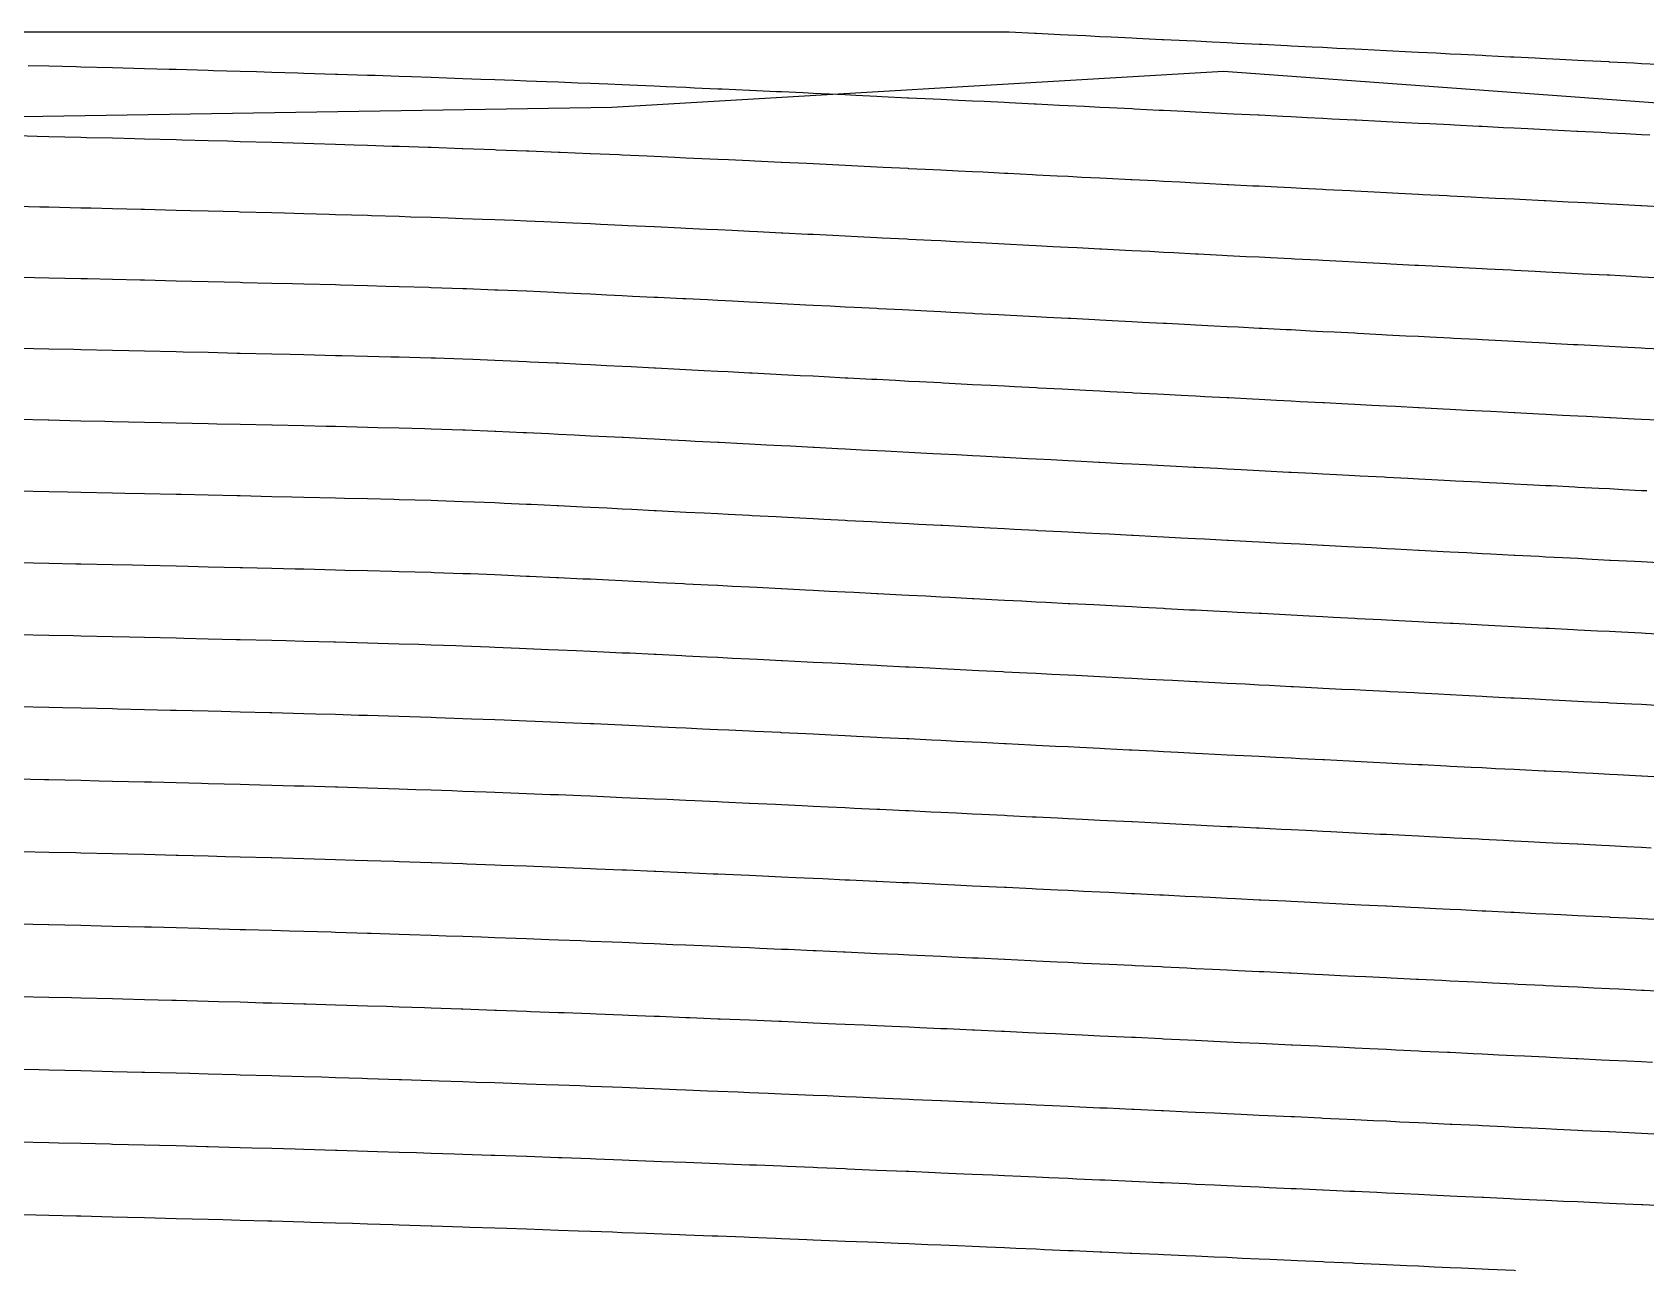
# Model space of a CAD drawing. Header units: metres. Extents: x 0 to 7092, y 40 to 458.
# Drawn here: x 1513.2 to 1673.4, y 40 to 163 of the extents above; entities that cross this region are included whole.
import ezdxf

# ---------------------------------------------------------------- set-up
doc = ezdxf.new("R2010")
doc.units = ezdxf.units.M

msp = doc.modelspace()

# ---------------------------------------------------------------- linework, layer by layer
at = {"color": 1}
msp.add_lwpolyline([(1501.65, 154.48), (1570.73, 155.56), (1570.73, 155.56), (1570.73, 155.56), (1570.73, 155.56), (1570.73, 155.56), (1631.43, 159.15), (1631.43, 159.15), (1631.43, 159.15), (1631.43, 159.15), (1631.43, 159.15), (1631.43, 159.15), (1693.11, 154.64)], dxfattribs=at)
at = {"layer": 'Contour_Level_10'}
msp.add_lwpolyline([(1675.68, 131.48), (1673.3, 131.6), (1672.93, 131.62), (1670.92, 131.73), (1669.76, 131.79), (1668.54, 131.85), (1666.6, 131.95), (1666.17, 131.97), (1663.79, 132.1), (1663.44, 132.11), (1661.41, 132.22), (1660.28, 132.28), (1659.03, 132.34), (1657.12, 132.44), (1656.66, 132.47), (1654.28, 132.59), (1653.95, 132.61), (1651.91, 132.71), (1650.79, 132.77), (1649.53, 132.83), (1647.63, 132.93), (1647.15, 132.96), (1644.78, 133.08), (1644.47, 133.1), (1642.41, 133.2), (1641.31, 133.26), (1640.03, 133.33), (1638.15, 133.43), (1637.66, 133.45), (1635.28, 133.57), (1634.98, 133.59), (1632.91, 133.7), (1631.82, 133.75), (1630.53, 133.82), (1628.66, 133.92), (1628.16, 133.94), (1625.78, 134.07), (1625.5, 134.08), (1623.41, 134.19), (1622.34, 134.24), (1621.03, 134.31), (1619.18, 134.41), (1618.66, 134.44), (1616.28, 134.56), (1616.01, 134.57), (1613.9, 134.68), (1612.85, 134.74), (1611.52, 134.8), (1609.69, 134.9), (1609.14, 134.93), (1606.75, 135.05), (1606.53, 135.06), (1604.37, 135.17), (1603.37, 135.23), (1601.98, 135.3), (1600.2, 135.39), (1599.59, 135.42), (1597.19, 135.54), (1597.04, 135.55), (1594.79, 135.67), (1593.88, 135.71), (1592.39, 135.79), (1590.72, 135.87), (1589.97, 135.91), (1587.56, 136.04), (1587.56, 136.04), (1585.13, 136.16), (1584.4, 136.2), (1582.69, 136.28), (1581.23, 136.36), (1580.23, 136.41), (1578.07, 136.51), (1577.77, 136.53), (1575.28, 136.65), (1574.91, 136.67), (1572.76, 136.77), (1571.75, 136.82), (1570.22, 136.9), (1568.59, 136.98), (1567.63, 137.02), (1565.43, 137.12), (1564.99, 137.14), (1562.28, 137.27), (1562.26, 137.27), (1559.42, 137.39), (1559.1, 137.4), (1556.28, 137.51), (1555.94, 137.53), (1552.78, 137.63), (1552.54, 137.64), (1549.62, 137.72), (1548.3, 137.76), (1546.45, 137.81), (1543.78, 137.88), (1543.29, 137.9), (1540.13, 137.98), (1539.03, 138.01), (1536.97, 138.06), (1534.1, 138.13), (1533.81, 138.14), (1530.65, 138.21), (1529.04, 138.25), (1527.48, 138.29), (1524.32, 138.37), (1523.89, 138.38), (1521.16, 138.44), (1518.67, 138.5), (1518, 138.51), (1514.84, 138.59), (1513.4, 138.62), (1511.68, 138.66)], dxfattribs=at)
at = {"layer": 'Contour_Level_11'}
msp.add_lwpolyline([(1674.6, 124.46), (1672.93, 124.55), (1672.22, 124.59), (1669.85, 124.71), (1669.76, 124.71), (1667.48, 124.83), (1666.6, 124.88), (1665.1, 124.95), (1663.44, 125.04), (1662.73, 125.08), (1660.36, 125.2), (1660.28, 125.21), (1657.99, 125.32), (1657.12, 125.37), (1655.62, 125.45), (1653.95, 125.53), (1653.25, 125.57), (1650.88, 125.69), (1650.79, 125.7), (1648.52, 125.82), (1647.63, 125.86), (1646.15, 125.94), (1644.47, 126.03), (1643.78, 126.06), (1641.42, 126.19), (1641.31, 126.19), (1639.05, 126.31), (1638.15, 126.36), (1636.69, 126.43), (1634.98, 126.52), (1634.32, 126.56), (1631.96, 126.68), (1631.82, 126.69), (1629.6, 126.8), (1628.66, 126.85), (1627.23, 126.92), (1625.5, 127.02), (1624.87, 127.05), (1622.51, 127.17), (1622.34, 127.18), (1620.15, 127.29), (1619.18, 127.35), (1617.79, 127.42), (1616.01, 127.51), (1615.43, 127.54), (1613.06, 127.66), (1612.85, 127.67), (1610.7, 127.79), (1609.69, 127.84), (1608.34, 127.91), (1606.53, 128), (1605.98, 128.03), (1603.62, 128.16), (1603.37, 128.17), (1601.25, 128.28), (1600.2, 128.33), (1598.89, 128.4), (1597.04, 128.5), (1596.52, 128.53), (1594.16, 128.65), (1593.88, 128.66), (1591.79, 128.77), (1590.72, 128.83), (1589.42, 128.89), (1587.56, 128.99), (1587.04, 129.02), (1584.66, 129.14), (1584.4, 129.15), (1582.28, 129.26), (1581.23, 129.32), (1579.88, 129.39), (1578.07, 129.48), (1577.48, 129.51), (1575.07, 129.63), (1574.91, 129.64), (1572.64, 129.76), (1571.75, 129.8), (1570.19, 129.88), (1568.59, 129.96), (1567.72, 130), (1565.43, 130.12), (1565.2, 130.13), (1562.62, 130.25), (1562.26, 130.27), (1559.91, 130.37), (1559.1, 130.41), (1556.91, 130.5), (1555.94, 130.53), (1553.23, 130.62), (1552.78, 130.63), (1549.62, 130.72), (1548.78, 130.74), (1546.45, 130.8), (1543.92, 130.86), (1543.29, 130.88), (1540.13, 130.96), (1538.79, 130.99), (1536.97, 131.03), (1533.81, 131.1), (1533.53, 131.11), (1530.65, 131.18), (1528.18, 131.23), (1527.48, 131.25), (1524.32, 131.32), (1522.77, 131.36), (1521.16, 131.39), (1518, 131.47), (1517.32, 131.48), (1514.84, 131.54), (1511.85, 131.6)], dxfattribs=at)
at = {"layer": 'Contour_Level_12'}
msp.add_lwpolyline([(1673.45, 117.44), (1672.93, 117.47), (1671.08, 117.57), (1669.76, 117.64), (1668.7, 117.69), (1666.6, 117.8), (1666.33, 117.81), (1663.96, 117.94), (1663.44, 117.96), (1661.59, 118.06), (1660.28, 118.13), (1659.22, 118.18), (1657.12, 118.29), (1656.85, 118.31), (1654.48, 118.43), (1653.95, 118.46), (1652.12, 118.55), (1650.79, 118.62), (1649.75, 118.68), (1647.63, 118.79), (1647.38, 118.8), (1645.02, 118.92), (1644.47, 118.95), (1642.65, 119.05), (1641.31, 119.12), (1640.29, 119.17), (1638.15, 119.28), (1637.93, 119.29), (1635.57, 119.41), (1634.98, 119.44), (1633.21, 119.54), (1631.82, 119.61), (1630.84, 119.66), (1628.66, 119.77), (1628.49, 119.78), (1626.13, 119.91), (1625.5, 119.94), (1623.77, 120.03), (1622.34, 120.1), (1621.41, 120.15), (1619.18, 120.27), (1619.05, 120.28), (1616.7, 120.4), (1616.01, 120.44), (1614.34, 120.52), (1612.85, 120.6), (1611.99, 120.65), (1609.69, 120.77), (1609.63, 120.77), (1607.28, 120.89), (1606.53, 120.93), (1604.93, 121.02), (1603.37, 121.1), (1602.57, 121.14), (1600.22, 121.26), (1600.2, 121.26), (1597.87, 121.38), (1597.04, 121.43), (1595.51, 121.51), (1593.88, 121.59), (1593.16, 121.63), (1590.81, 121.75), (1590.72, 121.76), (1588.45, 121.88), (1587.56, 121.92), (1586.09, 122), (1584.4, 122.09), (1583.73, 122.12), (1581.37, 122.25), (1581.23, 122.25), (1579, 122.37), (1578.07, 122.42), (1576.62, 122.49), (1574.91, 122.58), (1574.24, 122.62), (1571.84, 122.74), (1571.75, 122.74), (1569.42, 122.86), (1568.59, 122.9), (1566.97, 122.98), (1565.43, 123.06), (1564.47, 123.11), (1562.26, 123.21), (1561.91, 123.23), (1559.22, 123.35), (1559.1, 123.36), (1556.15, 123.48), (1555.94, 123.49), (1552.78, 123.58), (1552.17, 123.6), (1549.62, 123.67), (1547.48, 123.72), (1546.45, 123.75), (1543.29, 123.83), (1542.36, 123.85), (1540.13, 123.9), (1537.01, 123.97), (1536.97, 123.97), (1533.81, 124.04), (1531.52, 124.09), (1530.65, 124.11), (1527.48, 124.18), (1525.97, 124.22), (1524.32, 124.25), (1521.16, 124.32), (1520.39, 124.34), (1518, 124.39), (1514.84, 124.46), (1514.78, 124.46), (1511.68, 124.53)], dxfattribs=at)
at = {"layer": 'Contour_Level_13'}
msp.add_lwpolyline([(1674.61, 110.3), (1672.93, 110.39), (1672.23, 110.43), (1669.86, 110.55), (1669.76, 110.55), (1667.48, 110.67), (1666.6, 110.72), (1665.1, 110.8), (1663.44, 110.88), (1662.73, 110.92), (1660.35, 111.04), (1660.28, 111.05), (1657.98, 111.17), (1657.12, 111.21), (1655.61, 111.29), (1653.95, 111.37), (1653.23, 111.41), (1650.86, 111.53), (1650.79, 111.54), (1648.49, 111.66), (1647.63, 111.7), (1646.12, 111.78), (1644.47, 111.87), (1643.75, 111.9), (1641.38, 112.03), (1641.31, 112.03), (1639.02, 112.15), (1638.15, 112.2), (1636.65, 112.27), (1634.98, 112.36), (1634.28, 112.4), (1631.92, 112.52), (1631.82, 112.52), (1629.55, 112.64), (1628.66, 112.69), (1627.19, 112.77), (1625.5, 112.85), (1624.82, 112.89), (1622.46, 113.01), (1622.34, 113.02), (1620.1, 113.14), (1619.18, 113.18), (1617.74, 113.26), (1616.01, 113.35), (1615.37, 113.38), (1613.01, 113.5), (1612.85, 113.51), (1610.65, 113.63), (1609.69, 113.68), (1608.29, 113.75), (1606.53, 113.84), (1605.93, 113.87), (1603.57, 114), (1603.37, 114.01), (1601.21, 114.12), (1600.2, 114.17), (1598.85, 114.24), (1597.04, 114.34), (1596.49, 114.37), (1594.13, 114.49), (1593.88, 114.5), (1591.76, 114.61), (1590.72, 114.67), (1589.4, 114.74), (1587.56, 114.83), (1587.03, 114.86), (1584.66, 114.98), (1584.4, 115), (1582.28, 115.11), (1581.23, 115.16), (1579.9, 115.23), (1578.07, 115.32), (1577.51, 115.35), (1575.12, 115.47), (1574.91, 115.48), (1572.7, 115.6), (1571.75, 115.65), (1570.26, 115.72), (1568.59, 115.8), (1567.8, 115.84), (1565.43, 115.96), (1565.3, 115.97), (1562.72, 116.09), (1562.26, 116.11), (1560.02, 116.21), (1559.1, 116.25), (1557.05, 116.34), (1555.94, 116.38), (1553.44, 116.46), (1552.78, 116.48), (1549.62, 116.57), (1549.07, 116.58), (1546.45, 116.65), (1544.17, 116.71), (1543.29, 116.73), (1540.13, 116.8), (1538.95, 116.83), (1536.97, 116.87), (1533.81, 116.95), (1533.53, 116.95), (1530.65, 117.02), (1527.98, 117.08), (1527.48, 117.09), (1524.32, 117.16), (1522.37, 117.2), (1521.16, 117.22), (1518, 117.29), (1516.7, 117.32), (1514.84, 117.36), (1511.68, 117.43)], dxfattribs=at)
at = {"layer": 'Contour_Level_14'}
msp.add_lwpolyline([(1675.72, 103.16), (1673.33, 103.29), (1672.93, 103.31), (1670.94, 103.41), (1669.76, 103.47), (1668.56, 103.53), (1666.6, 103.63), (1666.17, 103.65), (1663.78, 103.78), (1663.44, 103.8), (1661.4, 103.9), (1660.28, 103.96), (1659.01, 104.02), (1657.12, 104.12), (1656.63, 104.15), (1654.25, 104.27), (1653.95, 104.29), (1651.87, 104.39), (1650.79, 104.45), (1649.48, 104.52), (1647.63, 104.61), (1647.1, 104.64), (1644.72, 104.76), (1644.47, 104.78), (1642.34, 104.89), (1641.31, 104.94), (1639.96, 105.01), (1638.15, 105.1), (1637.58, 105.13), (1635.2, 105.26), (1634.98, 105.27), (1632.82, 105.38), (1631.82, 105.43), (1630.45, 105.5), (1628.66, 105.59), (1628.07, 105.62), (1625.69, 105.75), (1625.5, 105.76), (1623.31, 105.87), (1622.34, 105.92), (1620.94, 105.99), (1619.18, 106.09), (1618.56, 106.12), (1616.18, 106.24), (1616.01, 106.25), (1613.8, 106.36), (1612.85, 106.41), (1611.42, 106.49), (1609.69, 106.58), (1609.04, 106.61), (1606.66, 106.73), (1606.53, 106.74), (1604.28, 106.86), (1603.37, 106.9), (1601.89, 106.98), (1600.2, 107.07), (1599.51, 107.1), (1597.12, 107.23), (1597.04, 107.23), (1594.73, 107.35), (1593.88, 107.39), (1592.34, 107.47), (1590.72, 107.55), (1589.94, 107.59), (1587.56, 107.72), (1587.53, 107.72), (1585.12, 107.84), (1584.4, 107.88), (1582.7, 107.96), (1581.23, 108.04), (1580.27, 108.09), (1578.07, 108.2), (1577.83, 108.21), (1575.37, 108.33), (1574.91, 108.36), (1572.89, 108.46), (1571.75, 108.51), (1570.38, 108.58), (1568.59, 108.67), (1567.83, 108.7), (1565.43, 108.82), (1565.24, 108.83), (1562.56, 108.95), (1562.26, 108.96), (1559.76, 109.07), (1559.1, 109.1), (1556.7, 109.2), (1555.94, 109.22), (1553.08, 109.32), (1552.78, 109.33), (1549.62, 109.42), (1548.87, 109.44), (1546.45, 109.51), (1544.23, 109.56), (1543.29, 109.59), (1540.13, 109.67), (1539.28, 109.69), (1536.97, 109.74), (1534.07, 109.81), (1533.81, 109.82), (1530.65, 109.89), (1528.67, 109.93), (1527.48, 109.96), (1524.32, 110.03), (1523.15, 110.06), (1521.16, 110.1), (1518, 110.17), (1517.52, 110.18), (1514.84, 110.24), (1511.8, 110.3)], dxfattribs=at)
at = {"layer": 'Contour_Level_15'}
msp.add_lwpolyline([(1674.38, 96.14), (1672.93, 96.22), (1671.98, 96.27), (1669.76, 96.38), (1669.57, 96.39), (1667.17, 96.51), (1666.6, 96.54), (1664.77, 96.64), (1663.44, 96.7), (1662.37, 96.76), (1660.28, 96.87), (1659.97, 96.88), (1657.57, 97.01), (1657.12, 97.03), (1655.17, 97.13), (1653.95, 97.19), (1652.77, 97.25), (1650.79, 97.35), (1650.37, 97.38), (1647.97, 97.5), (1647.63, 97.52), (1645.58, 97.62), (1644.47, 97.68), (1643.18, 97.74), (1641.31, 97.84), (1640.78, 97.87), (1638.38, 97.99), (1638.15, 98), (1635.98, 98.11), (1634.98, 98.17), (1633.59, 98.24), (1631.82, 98.33), (1631.19, 98.36), (1628.79, 98.48), (1628.66, 98.49), (1626.39, 98.61), (1625.5, 98.65), (1623.99, 98.73), (1622.34, 98.81), (1621.58, 98.85), (1619.18, 98.98), (1619.18, 98.98), (1616.78, 99.1), (1616.01, 99.14), (1614.37, 99.22), (1612.85, 99.3), (1611.96, 99.35), (1609.69, 99.46), (1609.55, 99.47), (1607.14, 99.59), (1606.53, 99.62), (1604.72, 99.71), (1603.37, 99.78), (1602.3, 99.84), (1600.2, 99.94), (1599.88, 99.96), (1597.45, 100.08), (1597.04, 100.1), (1595.01, 100.21), (1593.88, 100.26), (1592.57, 100.33), (1590.72, 100.42), (1590.12, 100.45), (1587.66, 100.58), (1587.56, 100.58), (1585.18, 100.7), (1584.4, 100.74), (1582.69, 100.82), (1581.23, 100.89), (1580.19, 100.95), (1578.07, 101.05), (1577.66, 101.07), (1575.11, 101.19), (1574.91, 101.2), (1572.51, 101.32), (1571.75, 101.35), (1569.88, 101.44), (1568.59, 101.5), (1567.19, 101.56), (1565.43, 101.64), (1564.43, 101.68), (1562.26, 101.78), (1561.56, 101.81), (1559.1, 101.91), (1558.54, 101.93), (1555.94, 102.03), (1555.24, 102.05), (1552.78, 102.14), (1551.55, 102.18), (1549.62, 102.24), (1547.49, 102.3), (1546.45, 102.33), (1543.29, 102.42), (1543.11, 102.42), (1540.13, 102.5), (1538.38, 102.55), (1536.97, 102.58), (1533.81, 102.66), (1533.42, 102.67), (1530.65, 102.74), (1528.22, 102.79), (1527.48, 102.81), (1524.32, 102.88), (1522.83, 102.92), (1521.16, 102.95), (1518, 103.02), (1517.29, 103.04), (1514.84, 103.09), (1511.68, 103.16)], dxfattribs=at)
at = {"layer": 'Contour_Level_16'}
msp.add_lwpolyline([(1675.38, 89), (1672.96, 89.13), (1672.93, 89.13), (1670.54, 89.25), (1669.76, 89.29), (1668.12, 89.37), (1666.6, 89.45), (1665.69, 89.5), (1663.44, 89.61), (1663.27, 89.62), (1660.85, 89.74), (1660.28, 89.77), (1658.43, 89.86), (1657.12, 89.93), (1656.01, 89.99), (1653.95, 90.09), (1653.59, 90.11), (1651.17, 90.23), (1650.79, 90.25), (1648.75, 90.36), (1647.63, 90.41), (1646.33, 90.48), (1644.47, 90.58), (1643.91, 90.6), (1641.48, 90.73), (1641.31, 90.74), (1639.06, 90.85), (1638.15, 90.9), (1636.64, 90.97), (1634.98, 91.06), (1634.21, 91.1), (1631.82, 91.22), (1631.79, 91.22), (1629.36, 91.34), (1628.66, 91.38), (1626.93, 91.47), (1625.5, 91.54), (1624.5, 91.59), (1622.34, 91.7), (1622.06, 91.71), (1619.63, 91.83), (1619.18, 91.86), (1617.19, 91.96), (1616.01, 92.02), (1614.75, 92.08), (1612.85, 92.18), (1612.3, 92.2), (1609.85, 92.33), (1609.69, 92.34), (1607.39, 92.45), (1606.53, 92.49), (1604.93, 92.57), (1603.37, 92.65), (1602.47, 92.7), (1600.2, 92.81), (1599.99, 92.82), (1597.51, 92.94), (1597.04, 92.97), (1595.01, 93.07), (1593.88, 93.12), (1592.51, 93.19), (1590.72, 93.28), (1589.99, 93.31), (1587.56, 93.43), (1587.46, 93.44), (1584.9, 93.56), (1584.4, 93.58), (1582.32, 93.68), (1581.23, 93.73), (1579.72, 93.8), (1578.07, 93.88), (1577.09, 93.93), (1574.91, 94.03), (1574.42, 94.05), (1571.75, 94.17), (1571.7, 94.17), (1568.92, 94.3), (1568.59, 94.31), (1566.07, 94.42), (1565.43, 94.45), (1563.11, 94.54), (1562.26, 94.58), (1560.03, 94.67), (1559.1, 94.7), (1556.78, 94.79), (1555.94, 94.82), (1553.32, 94.91), (1552.78, 94.93), (1549.62, 95.04), (1549.62, 95.04), (1546.45, 95.13), (1545.6, 95.16), (1543.29, 95.23), (1541.32, 95.28), (1540.13, 95.32), (1536.97, 95.4), (1536.78, 95.41), (1533.81, 95.48), (1531.95, 95.53), (1530.65, 95.56), (1527.48, 95.64), (1526.91, 95.65), (1524.32, 95.71), (1521.65, 95.77), (1521.16, 95.79), (1518, 95.86), (1516.19, 95.9), (1514.84, 95.93), (1511.68, 96)], dxfattribs=at)
at = {"layer": 'Contour_Level_17'}
msp.add_lwpolyline([(1673.9, 81.98), (1672.93, 82.03), (1671.46, 82.11), (1669.76, 82.19), (1669.01, 82.23), (1666.6, 82.35), (1666.57, 82.35), (1664.12, 82.48), (1663.44, 82.51), (1661.67, 82.6), (1660.28, 82.67), (1659.23, 82.72), (1657.12, 82.83), (1656.78, 82.85), (1654.33, 82.97), (1653.95, 82.99), (1651.89, 83.09), (1650.79, 83.15), (1649.44, 83.22), (1647.63, 83.31), (1646.99, 83.34), (1644.54, 83.46), (1644.47, 83.47), (1642.09, 83.59), (1641.31, 83.62), (1639.63, 83.71), (1638.15, 83.78), (1637.18, 83.83), (1634.98, 83.94), (1634.72, 83.95), (1632.26, 84.08), (1631.82, 84.1), (1629.8, 84.2), (1628.66, 84.26), (1627.33, 84.32), (1625.5, 84.42), (1624.87, 84.45), (1622.4, 84.57), (1622.34, 84.57), (1619.92, 84.69), (1619.18, 84.73), (1617.44, 84.82), (1616.01, 84.89), (1614.95, 84.94), (1612.85, 85.04), (1612.46, 85.06), (1609.96, 85.19), (1609.69, 85.2), (1607.46, 85.31), (1606.53, 85.35), (1604.94, 85.43), (1603.37, 85.51), (1602.42, 85.56), (1600.2, 85.66), (1599.88, 85.68), (1597.34, 85.8), (1597.04, 85.82), (1594.77, 85.92), (1593.88, 85.97), (1592.2, 86.05), (1590.72, 86.12), (1589.6, 86.17), (1587.56, 86.27), (1586.98, 86.29), (1584.4, 86.41), (1584.34, 86.42), (1581.67, 86.54), (1581.23, 86.56), (1578.96, 86.66), (1578.07, 86.7), (1576.21, 86.79), (1574.91, 86.84), (1573.41, 86.91), (1571.75, 86.98), (1570.56, 87.03), (1568.59, 87.12), (1567.63, 87.16), (1565.43, 87.25), (1564.62, 87.28), (1562.26, 87.37), (1561.5, 87.4), (1559.1, 87.49), (1558.26, 87.53), (1555.94, 87.61), (1554.85, 87.65), (1552.78, 87.72), (1551.27, 87.77), (1549.62, 87.83), (1547.48, 87.89), (1546.45, 87.93), (1543.48, 88.02), (1543.29, 88.02), (1540.13, 88.12), (1539.21, 88.14), (1536.97, 88.2), (1534.72, 88.26), (1533.81, 88.29), (1530.65, 88.37), (1529.99, 88.39), (1527.48, 88.45), (1525.02, 88.51), (1524.32, 88.53), (1521.16, 88.6), (1519.82, 88.63), (1518, 88.68), (1514.84, 88.75), (1514.41, 88.76), (1511.68, 88.82)], dxfattribs=at)
at = {"layer": 'Contour_Level_18'}
msp.add_lwpolyline([(1674.82, 74.84), (1672.93, 74.94), (1672.34, 74.97), (1669.87, 75.09), (1669.76, 75.1), (1667.39, 75.21), (1666.6, 75.25), (1664.92, 75.34), (1663.44, 75.41), (1662.44, 75.46), (1660.28, 75.57), (1659.97, 75.58), (1657.49, 75.71), (1657.12, 75.72), (1655.01, 75.83), (1653.95, 75.88), (1652.53, 75.95), (1650.79, 76.04), (1650.05, 76.08), (1647.63, 76.2), (1647.57, 76.2), (1645.09, 76.32), (1644.47, 76.35), (1642.6, 76.44), (1641.31, 76.51), (1640.11, 76.57), (1638.15, 76.66), (1637.62, 76.69), (1635.13, 76.81), (1634.98, 76.82), (1632.63, 76.94), (1631.82, 76.98), (1630.13, 77.06), (1628.66, 77.13), (1627.62, 77.18), (1625.5, 77.29), (1625.11, 77.31), (1622.59, 77.43), (1622.34, 77.44), (1620.07, 77.55), (1619.18, 77.6), (1617.54, 77.68), (1616.01, 77.75), (1615.01, 77.8), (1612.85, 77.9), (1612.46, 77.92), (1609.91, 78.05), (1609.69, 78.06), (1607.35, 78.17), (1606.53, 78.21), (1604.77, 78.29), (1603.37, 78.36), (1602.19, 78.41), (1600.2, 78.51), (1599.59, 78.54), (1597.04, 78.66), (1596.97, 78.66), (1594.33, 78.78), (1593.88, 78.8), (1591.68, 78.91), (1590.72, 78.95), (1589, 79.03), (1587.56, 79.1), (1586.29, 79.15), (1584.4, 79.24), (1583.55, 79.28), (1581.23, 79.38), (1580.78, 79.4), (1578.07, 79.52), (1577.97, 79.52), (1575.1, 79.65), (1574.91, 79.65), (1572.18, 79.77), (1571.75, 79.79), (1569.19, 79.89), (1568.59, 79.92), (1566.13, 80.02), (1565.43, 80.04), (1562.98, 80.14), (1562.26, 80.17), (1559.72, 80.26), (1559.1, 80.28), (1556.33, 80.38), (1555.94, 80.4), (1552.81, 80.51), (1552.78, 80.51), (1549.62, 80.61), (1549.11, 80.63), (1546.45, 80.72), (1545.23, 80.75), (1543.29, 80.81), (1541.16, 80.88), (1540.13, 80.91), (1536.97, 81), (1536.89, 81), (1533.81, 81.09), (1532.38, 81.12), (1530.65, 81.17), (1527.66, 81.25), (1527.48, 81.25), (1524.32, 81.33), (1522.69, 81.37), (1521.16, 81.41), (1518, 81.48), (1517.51, 81.49), (1514.84, 81.55), (1512.08, 81.62)], dxfattribs=at)
at = {"layer": 'Contour_Level_19'}
msp.add_lwpolyline([(1675.71, 67.7), (1673.2, 67.83), (1672.93, 67.84), (1670.7, 67.95), (1669.76, 67.99), (1668.19, 68.07), (1666.6, 68.15), (1665.68, 68.2), (1663.44, 68.31), (1663.17, 68.32), (1660.66, 68.44), (1660.28, 68.46), (1658.15, 68.56), (1657.12, 68.62), (1655.63, 68.69), (1653.95, 68.77), (1653.12, 68.81), (1650.79, 68.92), (1650.6, 68.93), (1648.08, 69.06), (1647.63, 69.08), (1645.56, 69.18), (1644.47, 69.23), (1643.04, 69.3), (1641.31, 69.39), (1640.51, 69.43), (1638.15, 69.54), (1637.98, 69.55), (1635.44, 69.67), (1634.98, 69.69), (1632.9, 69.8), (1631.82, 69.85), (1630.35, 69.92), (1628.66, 70), (1627.8, 70.04), (1625.5, 70.15), (1625.24, 70.17), (1622.68, 70.29), (1622.34, 70.3), (1620.1, 70.41), (1619.18, 70.46), (1617.52, 70.53), (1616.01, 70.61), (1614.93, 70.66), (1612.85, 70.76), (1612.33, 70.78), (1609.72, 70.9), (1609.69, 70.91), (1607.1, 71.03), (1606.53, 71.05), (1604.46, 71.15), (1603.37, 71.2), (1601.8, 71.27), (1600.2, 71.35), (1599.13, 71.4), (1597.04, 71.49), (1596.44, 71.52), (1593.88, 71.64), (1593.73, 71.64), (1590.99, 71.77), (1590.72, 71.78), (1588.22, 71.89), (1587.56, 71.92), (1585.42, 72.01), (1584.4, 72.06), (1582.58, 72.14), (1581.23, 72.19), (1579.7, 72.26), (1578.07, 72.33), (1576.78, 72.38), (1574.91, 72.46), (1573.8, 72.5), (1571.75, 72.59), (1570.76, 72.63), (1568.59, 72.71), (1567.65, 72.75), (1565.43, 72.84), (1564.46, 72.87), (1562.26, 72.96), (1561.18, 73), (1559.1, 73.07), (1557.78, 73.12), (1555.94, 73.19), (1554.27, 73.24), (1552.78, 73.29), (1550.63, 73.37), (1549.62, 73.4), (1546.83, 73.49), (1546.45, 73.5), (1543.29, 73.6), (1542.87, 73.61), (1540.13, 73.69), (1538.71, 73.74), (1536.97, 73.79), (1534.37, 73.86), (1533.81, 73.87), (1530.65, 73.96), (1529.82, 73.98), (1527.48, 74.04), (1525.04, 74.11), (1524.32, 74.12), (1521.16, 74.2), (1520.03, 74.23), (1518, 74.28), (1514.84, 74.35), (1514.8, 74.35), (1511.68, 74.42)], dxfattribs=at)
at = {"layer": 'Contour_Level_20'}
msp.add_lwpolyline([(1674.04, 60.68), (1672.93, 60.74), (1671.5, 60.81), (1669.76, 60.89), (1668.95, 60.93), (1666.6, 61.04), (1666.41, 61.05), (1663.86, 61.18), (1663.44, 61.2), (1661.31, 61.3), (1660.28, 61.35), (1658.76, 61.42), (1657.12, 61.5), (1656.21, 61.55), (1653.95, 61.66), (1653.66, 61.67), (1651.1, 61.79), (1650.79, 61.81), (1648.54, 61.92), (1647.63, 61.96), (1645.97, 62.04), (1644.47, 62.11), (1643.41, 62.16), (1641.31, 62.26), (1640.83, 62.29), (1638.26, 62.41), (1638.15, 62.41), (1635.67, 62.53), (1634.98, 62.56), (1633.09, 62.65), (1631.82, 62.71), (1630.49, 62.78), (1628.66, 62.86), (1627.89, 62.9), (1625.5, 63.01), (1625.28, 63.02), (1622.66, 63.15), (1622.34, 63.16), (1620.04, 63.27), (1619.18, 63.31), (1617.4, 63.39), (1616.01, 63.46), (1614.75, 63.52), (1612.85, 63.6), (1612.09, 63.64), (1609.69, 63.75), (1609.41, 63.76), (1606.72, 63.89), (1606.53, 63.89), (1604.01, 64.01), (1603.37, 64.04), (1601.29, 64.13), (1600.2, 64.18), (1598.54, 64.26), (1597.04, 64.32), (1595.77, 64.38), (1593.88, 64.46), (1592.97, 64.5), (1590.72, 64.6), (1590.15, 64.62), (1587.56, 64.74), (1587.29, 64.75), (1584.4, 64.87), (1584.4, 64.87), (1581.46, 64.99), (1581.23, 65), (1578.48, 65.12), (1578.07, 65.13), (1575.45, 65.24), (1574.91, 65.26), (1572.36, 65.36), (1571.75, 65.39), (1569.2, 65.49), (1568.59, 65.51), (1565.98, 65.61), (1565.43, 65.63), (1562.66, 65.73), (1562.26, 65.75), (1559.26, 65.86), (1559.1, 65.86), (1555.94, 65.97), (1555.75, 65.98), (1552.78, 66.08), (1552.11, 66.1), (1549.62, 66.18), (1548.34, 66.23), (1546.45, 66.29), (1544.43, 66.35), (1543.29, 66.38), (1540.37, 66.47), (1540.13, 66.48), (1536.97, 66.57), (1536.12, 66.59), (1533.81, 66.66), (1531.68, 66.72), (1530.65, 66.75), (1527.48, 66.83), (1527.04, 66.84), (1524.32, 66.91), (1522.18, 66.96), (1521.16, 66.99), (1518, 67.07), (1517.08, 67.09), (1514.84, 67.14), (1511.74, 67.21)], dxfattribs=at)
at = {"layer": 'Contour_Level_21'}
msp.add_lwpolyline([(1674.87, 53.54), (1672.93, 53.64), (1672.29, 53.67), (1669.76, 53.79), (1669.7, 53.79), (1667.12, 53.91), (1666.6, 53.94), (1664.53, 54.04), (1663.44, 54.09), (1661.94, 54.16), (1660.28, 54.24), (1659.35, 54.28), (1657.12, 54.39), (1656.75, 54.41), (1654.15, 54.53), (1653.95, 54.54), (1651.55, 54.65), (1650.79, 54.69), (1648.95, 54.77), (1647.63, 54.84), (1646.34, 54.9), (1644.47, 54.99), (1643.72, 55.02), (1641.31, 55.13), (1641.1, 55.14), (1638.48, 55.27), (1638.15, 55.28), (1635.84, 55.39), (1634.98, 55.43), (1633.2, 55.51), (1631.82, 55.58), (1630.56, 55.64), (1628.66, 55.72), (1627.9, 55.76), (1625.5, 55.87), (1625.24, 55.88), (1622.56, 56.01), (1622.34, 56.02), (1619.88, 56.13), (1619.18, 56.16), (1617.18, 56.25), (1616.01, 56.31), (1614.47, 56.38), (1612.85, 56.45), (1611.74, 56.5), (1609.69, 56.59), (1609, 56.62), (1606.53, 56.73), (1606.24, 56.74), (1603.46, 56.87), (1603.37, 56.87), (1600.66, 56.99), (1600.2, 57.01), (1597.83, 57.11), (1597.04, 57.15), (1594.98, 57.24), (1593.88, 57.28), (1592.1, 57.36), (1590.72, 57.42), (1589.19, 57.48), (1587.56, 57.55), (1586.24, 57.61), (1584.4, 57.68), (1583.25, 57.73), (1581.23, 57.81), (1580.21, 57.85), (1578.07, 57.94), (1577.13, 57.98), (1574.91, 58.06), (1573.99, 58.1), (1571.75, 58.19), (1570.79, 58.22), (1568.59, 58.31), (1567.53, 58.35), (1565.43, 58.42), (1564.18, 58.47), (1562.26, 58.54), (1560.75, 58.59), (1559.1, 58.65), (1557.22, 58.71), (1555.94, 58.76), (1553.59, 58.84), (1552.78, 58.87), (1549.84, 58.96), (1549.62, 58.97), (1546.45, 59.07), (1545.95, 59.08), (1543.29, 59.17), (1541.92, 59.21), (1540.13, 59.26), (1537.74, 59.33), (1536.97, 59.35), (1533.81, 59.44), (1533.38, 59.45), (1530.65, 59.53), (1528.82, 59.58), (1527.48, 59.61), (1524.32, 59.69), (1524.08, 59.7), (1521.16, 59.77), (1519.09, 59.82), (1518, 59.85), (1514.84, 59.92), (1513.86, 59.95), (1511.68, 60)], dxfattribs=at)
at = {"layer": 'Contour_Level_22'}
msp.add_lwpolyline([(1675.7, 46.4), (1673.07, 46.53), (1672.93, 46.53), (1670.44, 46.65), (1669.76, 46.68), (1667.81, 46.77), (1666.6, 46.83), (1665.18, 46.89), (1663.44, 46.98), (1662.54, 47.02), (1660.28, 47.12), (1659.9, 47.14), (1657.26, 47.26), (1657.12, 47.27), (1654.62, 47.39), (1653.95, 47.42), (1651.97, 47.51), (1650.79, 47.57), (1649.31, 47.63), (1647.63, 47.71), (1646.66, 47.76), (1644.47, 47.86), (1643.99, 47.88), (1641.32, 48), (1641.31, 48), (1638.64, 48.13), (1638.15, 48.15), (1635.96, 48.25), (1634.98, 48.29), (1633.26, 48.37), (1631.82, 48.44), (1630.56, 48.5), (1628.66, 48.58), (1627.85, 48.62), (1625.5, 48.73), (1625.13, 48.74), (1622.39, 48.86), (1622.34, 48.87), (1619.65, 48.99), (1619.18, 49.01), (1616.88, 49.11), (1616.01, 49.15), (1614.11, 49.23), (1612.85, 49.29), (1611.31, 49.36), (1609.69, 49.43), (1608.5, 49.48), (1606.53, 49.57), (1605.67, 49.6), (1603.37, 49.7), (1602.82, 49.73), (1600.2, 49.84), (1599.94, 49.85), (1597.04, 49.97), (1597.03, 49.97), (1594.1, 50.1), (1593.88, 50.11), (1591.13, 50.22), (1590.72, 50.24), (1588.13, 50.34), (1587.56, 50.37), (1585.09, 50.47), (1584.4, 50.49), (1582, 50.59), (1581.23, 50.62), (1578.87, 50.71), (1578.07, 50.74), (1575.68, 50.83), (1574.91, 50.86), (1572.44, 50.96), (1571.75, 50.98), (1569.13, 51.08), (1568.59, 51.1), (1565.75, 51.2), (1565.43, 51.22), (1562.29, 51.33), (1562.26, 51.33), (1559.1, 51.44), (1558.74, 51.45), (1555.94, 51.55), (1555.09, 51.57), (1552.78, 51.65), (1551.33, 51.7), (1549.62, 51.75), (1547.46, 51.82), (1546.45, 51.85), (1543.46, 51.94), (1543.29, 51.95), (1540.13, 52.04), (1539.3, 52.07), (1536.97, 52.13), (1534.98, 52.19), (1533.81, 52.22), (1530.65, 52.31), (1530.5, 52.31), (1527.48, 52.39), (1525.81, 52.44), (1524.32, 52.47), (1521.16, 52.55), (1520.92, 52.56), (1518, 52.63), (1515.78, 52.68), (1514.84, 52.7), (1511.68, 52.78)], dxfattribs=at)
at = {"layer": 'Contour_Level_23'}
msp.add_lwpolyline([(1660.44, 40), (1660.28, 40.01), (1657.75, 40.12), (1657.12, 40.15), (1655.06, 40.25), (1653.95, 40.3), (1652.36, 40.37), (1650.79, 40.44), (1649.65, 40.49), (1647.63, 40.58), (1646.94, 40.62), (1644.47, 40.73), (1644.23, 40.74), (1641.5, 40.86), (1641.31, 40.87), (1638.77, 40.98), (1638.15, 41.01), (1636.03, 41.11), (1634.98, 41.15), (1633.28, 41.23), (1631.82, 41.3), (1630.52, 41.35), (1628.66, 41.44), (1627.74, 41.48), (1625.5, 41.58), (1624.96, 41.6), (1622.34, 41.72), (1622.16, 41.72), (1619.35, 41.85), (1619.18, 41.85), (1616.52, 41.97), (1616.01, 41.99), (1613.68, 42.09), (1612.85, 42.13), (1610.81, 42.22), (1609.69, 42.26), (1607.93, 42.34), (1606.53, 42.4), (1605.02, 42.46), (1603.37, 42.53), (1602.09, 42.59), (1600.2, 42.66), (1599.13, 42.71), (1597.04, 42.8), (1596.15, 42.83), (1593.88, 42.92), (1593.13, 42.95), (1590.72, 43.05), (1590.08, 43.08), (1587.56, 43.18), (1586.98, 43.2), (1584.4, 43.3), (1583.85, 43.32), (1581.23, 43.43), (1580.67, 43.45), (1578.07, 43.55), (1577.43, 43.57), (1574.91, 43.67), (1574.15, 43.69), (1571.75, 43.78), (1570.79, 43.82), (1568.59, 43.9), (1567.37, 43.94), (1565.43, 44.01), (1563.88, 44.06), (1562.26, 44.12), (1560.3, 44.19), (1559.1, 44.23), (1556.64, 44.31), (1555.94, 44.33), (1552.87, 44.43), (1552.78, 44.44), (1549.62, 44.54), (1548.99, 44.56), (1546.45, 44.63), (1544.98, 44.68), (1543.29, 44.73), (1540.85, 44.8), (1540.13, 44.82), (1536.97, 44.91), (1536.56, 44.92), (1533.81, 45), (1532.1, 45.05), (1530.65, 45.09), (1527.48, 45.17), (1527.48, 45.17), (1524.32, 45.25), (1522.63, 45.29), (1521.16, 45.33), (1518, 45.41), (1517.58, 45.42), (1514.84, 45.48), (1512.26, 45.54)], dxfattribs=at)
at = {"layer": 'Contour_Level_6'}
msp.add_lwpolyline([(1674.62, 159.8), (1672.93, 159.88), (1672.17, 159.92), (1669.76, 160.04), (1669.72, 160.05), (1667.27, 160.17), (1666.6, 160.2), (1664.82, 160.29), (1663.44, 160.36), (1662.37, 160.41), (1660.28, 160.52), (1659.92, 160.54), (1657.47, 160.66), (1657.12, 160.68), (1655.01, 160.78), (1653.95, 160.84), (1652.55, 160.91), (1650.79, 161), (1650.09, 161.03), (1647.63, 161.15), (1647.63, 161.15), (1645.17, 161.28), (1644.47, 161.31), (1642.7, 161.4), (1641.31, 161.47), (1640.23, 161.52), (1638.15, 161.63), (1637.75, 161.65), (1635.28, 161.77), (1634.98, 161.78), (1632.79, 161.89), (1631.82, 161.94), (1630.3, 162.02), (1628.66, 162.1), (1627.81, 162.14), (1625.5, 162.25), (1625.31, 162.26), (1622.81, 162.38), (1622.34, 162.41), (1620.29, 162.51), (1619.18, 162.56), (1617.77, 162.63), (1616.01, 162.72), (1615.24, 162.75), (1612.85, 162.87), (1612.71, 162.88), (1610.16, 163), (972.28, 163)], dxfattribs=at)
at = {"layer": 'Contour_Level_7'}
msp.add_lwpolyline([(1673.77, 152.78), (1672.93, 152.82), (1671.35, 152.9), (1669.76, 152.98), (1668.92, 153.03), (1666.6, 153.14), (1666.5, 153.15), (1664.07, 153.27), (1663.44, 153.31), (1661.65, 153.4), (1660.28, 153.47), (1659.22, 153.52), (1657.12, 153.63), (1656.79, 153.64), (1654.36, 153.77), (1653.95, 153.79), (1651.93, 153.89), (1650.79, 153.95), (1649.5, 154.01), (1647.63, 154.11), (1647.07, 154.14), (1644.64, 154.26), (1644.47, 154.27), (1642.2, 154.38), (1641.31, 154.43), (1639.76, 154.5), (1638.15, 154.59), (1637.32, 154.63), (1634.98, 154.75), (1634.87, 154.75), (1632.42, 154.87), (1631.82, 154.9), (1629.97, 155), (1628.66, 155.06), (1627.52, 155.12), (1625.5, 155.22), (1625.06, 155.24), (1622.59, 155.37), (1622.34, 155.38), (1620.12, 155.49), (1619.18, 155.54), (1617.65, 155.61), (1616.01, 155.69), (1615.17, 155.74), (1612.85, 155.85), (1612.68, 155.86), (1610.18, 155.98), (1609.69, 156.01), (1607.67, 156.11), (1606.53, 156.16), (1605.15, 156.23), (1603.37, 156.32), (1602.62, 156.35), (1600.2, 156.47), (1600.08, 156.47), (1597.52, 156.6), (1597.04, 156.62), (1594.94, 156.72), (1593.88, 156.77), (1592.34, 156.84), (1590.72, 156.92), (1589.73, 156.97), (1587.56, 157.07), (1587.08, 157.09), (1584.41, 157.21), (1584.4, 157.21), (1581.69, 157.34), (1581.23, 157.36), (1578.94, 157.46), (1578.07, 157.5), (1576.13, 157.58), (1574.91, 157.64), (1573.27, 157.71), (1571.75, 157.77), (1570.34, 157.83), (1568.59, 157.9), (1567.33, 157.95), (1565.43, 158.03), (1564.22, 158.08), (1562.26, 158.15), (1561.01, 158.2), (1559.1, 158.27), (1557.71, 158.32), (1555.94, 158.39), (1554.33, 158.44), (1552.78, 158.5), (1550.85, 158.57), (1549.62, 158.61), (1547.24, 158.69), (1546.45, 158.72), (1543.48, 158.81), (1543.29, 158.82), (1540.13, 158.92), (1539.54, 158.94), (1536.97, 159.01), (1535.44, 159.06), (1533.81, 159.11), (1531.18, 159.18), (1530.65, 159.2), (1527.48, 159.29), (1526.77, 159.31), (1524.32, 159.37), (1522.22, 159.43), (1521.16, 159.46), (1518, 159.54), (1517.56, 159.55), (1514.84, 159.62), (1512.77, 159.68)], dxfattribs=at)
at = {"layer": 'Contour_Level_8'}
msp.add_lwpolyline([(1675.28, 145.64), (1672.93, 145.76), (1672.88, 145.76), (1670.47, 145.89), (1669.76, 145.92), (1668.07, 146.01), (1666.6, 146.08), (1665.66, 146.13), (1663.44, 146.25), (1663.26, 146.26), (1660.85, 146.38), (1660.28, 146.41), (1658.45, 146.5), (1657.12, 146.57), (1656.04, 146.62), (1653.95, 146.73), (1653.64, 146.75), (1651.23, 146.87), (1650.79, 146.89), (1648.82, 146.99), (1647.63, 147.05), (1646.41, 147.12), (1644.47, 147.22), (1644, 147.24), (1641.59, 147.36), (1641.31, 147.38), (1639.18, 147.49), (1638.15, 147.54), (1636.77, 147.61), (1634.98, 147.7), (1634.35, 147.73), (1631.93, 147.86), (1631.82, 147.86), (1629.51, 147.98), (1628.66, 148.02), (1627.09, 148.1), (1625.5, 148.18), (1624.67, 148.23), (1622.34, 148.34), (1622.24, 148.35), (1619.81, 148.47), (1619.18, 148.5), (1617.37, 148.59), (1616.01, 148.66), (1614.93, 148.72), (1612.85, 148.82), (1612.48, 148.84), (1610.03, 148.96), (1609.69, 148.98), (1607.57, 149.09), (1606.53, 149.14), (1605.11, 149.21), (1603.37, 149.3), (1602.63, 149.33), (1600.2, 149.45), (1600.15, 149.46), (1597.65, 149.58), (1597.04, 149.61), (1595.14, 149.7), (1593.88, 149.76), (1592.62, 149.83), (1590.72, 149.92), (1590.08, 149.95), (1587.56, 150.07), (1587.52, 150.07), (1584.93, 150.2), (1584.4, 150.22), (1582.31, 150.32), (1581.23, 150.37), (1579.66, 150.44), (1578.07, 150.51), (1576.98, 150.56), (1574.91, 150.66), (1574.24, 150.69), (1571.75, 150.8), (1571.44, 150.81), (1568.59, 150.93), (1568.57, 150.93), (1565.6, 151.06), (1565.43, 151.06), (1562.49, 151.18), (1562.26, 151.19), (1559.23, 151.3), (1559.1, 151.31), (1555.94, 151.42), (1555.85, 151.43), (1552.78, 151.54), (1552.49, 151.55), (1549.62, 151.65), (1548.92, 151.67), (1546.45, 151.75), (1545.14, 151.8), (1543.29, 151.85), (1541.15, 151.92), (1540.13, 151.95), (1536.97, 152.04), (1536.97, 152.04), (1533.81, 152.13), (1532.58, 152.17), (1530.65, 152.22), (1528.05, 152.29), (1527.48, 152.3), (1524.32, 152.39), (1523.37, 152.41), (1521.16, 152.47), (1518.57, 152.53), (1518, 152.55), (1514.84, 152.63), (1513.67, 152.66), (1511.68, 152.71)], dxfattribs=at)
at = {"layer": 'Contour_Level_9'}
msp.add_lwpolyline([(1674.32, 138.62), (1672.93, 138.69), (1671.93, 138.74), (1669.76, 138.86), (1669.54, 138.87), (1667.15, 138.99), (1666.6, 139.02), (1664.76, 139.11), (1663.44, 139.18), (1662.37, 139.24), (1660.28, 139.35), (1659.99, 139.36), (1657.6, 139.48), (1657.12, 139.51), (1655.21, 139.61), (1653.95, 139.67), (1652.82, 139.73), (1650.79, 139.83), (1650.43, 139.85), (1648.04, 139.98), (1647.63, 140), (1645.65, 140.1), (1644.47, 140.16), (1643.26, 140.22), (1641.31, 140.32), (1640.87, 140.35), (1638.48, 140.47), (1638.15, 140.49), (1636.09, 140.59), (1634.98, 140.65), (1633.7, 140.71), (1631.82, 140.81), (1631.31, 140.84), (1628.91, 140.96), (1628.66, 140.97), (1626.52, 141.08), (1625.5, 141.14), (1624.12, 141.21), (1622.34, 141.3), (1621.72, 141.33), (1619.32, 141.45), (1619.18, 141.46), (1616.92, 141.58), (1616.01, 141.62), (1614.51, 141.7), (1612.85, 141.78), (1612.1, 141.82), (1609.69, 141.95), (1609.69, 141.95), (1607.28, 142.07), (1606.53, 142.11), (1604.85, 142.19), (1603.37, 142.27), (1602.43, 142.32), (1600.2, 142.43), (1599.99, 142.44), (1597.55, 142.56), (1597.04, 142.59), (1595.1, 142.68), (1593.88, 142.75), (1592.65, 142.81), (1590.72, 142.9), (1590.18, 142.93), (1587.69, 143.05), (1587.56, 143.06), (1585.19, 143.18), (1584.4, 143.22), (1582.67, 143.3), (1581.23, 143.37), (1580.13, 143.42), (1578.07, 143.52), (1577.56, 143.55), (1574.96, 143.67), (1574.91, 143.67), (1572.31, 143.79), (1571.75, 143.82), (1569.61, 143.92), (1568.59, 143.96), (1566.84, 144.04), (1565.43, 144.1), (1563.98, 144.16), (1562.26, 144.23), (1561.01, 144.29), (1559.1, 144.36), (1557.87, 144.41), (1555.94, 144.48), (1554.47, 144.53), (1552.78, 144.59), (1550.78, 144.65), (1549.62, 144.69), (1546.85, 144.78), (1546.45, 144.79), (1543.29, 144.88), (1542.65, 144.9), (1540.13, 144.97), (1538.24, 145.02), (1536.97, 145.06), (1533.81, 145.14), (1533.64, 145.15), (1530.65, 145.23), (1528.88, 145.27), (1527.48, 145.31), (1524.32, 145.39), (1524, 145.39), (1521.16, 145.46), (1519.01, 145.52), (1518, 145.54), (1514.84, 145.62), (1513.94, 145.64), (1511.68, 145.69)], dxfattribs=at)

doc.saveas('drawing.dxf')
